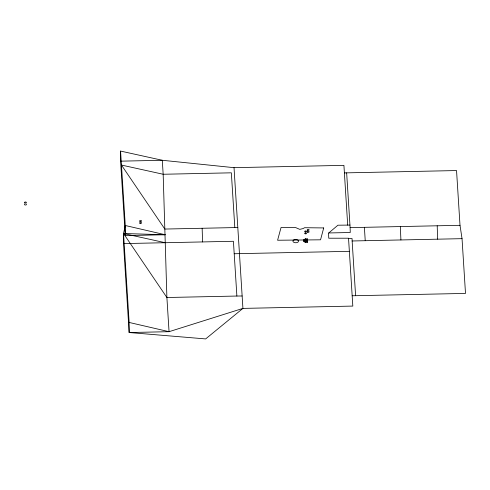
<?xml version="1.0" encoding="UTF-8"?>
<svg xmlns="http://www.w3.org/2000/svg" width="490" height="490" viewBox="0 0 490 490"><rect width="100%" height="100%" fill="white"/><g stroke="black" fill="none" stroke-linecap="round" stroke-linejoin="round"><path stroke-width="0.73" d="M307.322 240.339L307.383 238.887L305.246 238.74L305.05 239.457L305.05 240.192L307.322 240.339L307.383 238.887M305.05 240.192L305.246 238.74M303.739 241.356L303.665 239.916L305.895 239.806L305.968 241.282L303.739 241.356L303.665 240.651L305.895 240.541L305.895 239.806M305.062 240.964L307.279 240.902L307.31 242.385L305.092 242.415L305.062 240.964L305.092 242.415M307.279 241.637L305.062 241.699L307.31 241.65M120.571 151.079L125.275 225.504L123.523 233.516L123.523 243.597L129.146 332.532L169.056 331.687L166.894 297.51L163.17 174.262L162.288 160.279L120.571 151.079L120.571 161.161L162.288 160.279L234.024 167.672L343.919 165.357L347.698 225.1L349.952 225.057M344.397 172.897L456.545 170.557L460.006 225.308L462.039 238.661L465.5 293.418L352.169 295.77M237.809 227.519L164.824 229.057L121.453 165.057L163.17 174.262L231.347 172.823L234.814 227.581M346.651 172.872L350.111 227.63L460.006 225.308M125.275 235.586L165.185 234.747L125.275 225.504L125.275 235.586L120.571 161.161M328.772 232.958L350.258 232.505L350.111 227.63M123.523 243.597L233.418 241.282L236.884 296.04L242.14 295.985M348.549 238.575L352.065 238.544L352.139 240.982L462.039 238.661M234.208 253.753L349.358 251.327M236.884 296.04L166.894 297.51L123.523 233.516L165.185 234.747M347.698 225.1L337.922 225.204L328.588 233.118L328.741 238.214L348.531 238.214L352.818 306.079L242.924 308.4L169.056 331.687L129.146 322.451L123.523 233.516L165.24 242.721M305.05 239.457L307.322 239.604M305.246 239.475L307.383 239.622M303.665 239.916L303.739 240.621L305.968 240.547L305.968 241.282M400.336 226.57L400.912 239.953M364.389 227.323L365.234 240.706M352.139 240.982L355.605 295.733M234.024 167.672L242.924 308.4L205.647 338.921L129.146 332.532L129.146 322.451M437.209 225.792L437.613 239.175M202.15 228.267L202.566 241.931M307.279 240.902L307.31 242.385M26.197 204.116A0.956 0.551 0 0 1 26.123 204.863A0.956 0.551 0 0 1 24.825 204.881A0.956 0.551 0 0 1 24.678 204.14M323.706 227.936L320.546 239.812L277.585 240.241L281.058 227.446L295.74 227.611L299.77 229.369L303.12 228.554L304.553 227.715L323.706 227.936M294.092 239.824L293.559 240.112A2.799 1.617 0 0 0 293.798 242.293A2.799 1.617 0 0 0 297.577 242.348A2.799 1.617 0 0 0 298 240.18L297.497 239.873A2.799 1.617 0 0 0 294.092 239.824M305.068 233.748A0.913 0.527 0 0 0 306.544 233.424A0.913 0.527 0 0 0 305.313 232.848A0.913 0.527 0 0 0 305.068 233.748M305.068 231.831A0.913 0.527 0 0 0 306.544 231.501A0.913 0.527 0 0 0 305.313 230.931A0.913 0.527 0 0 0 305.068 231.831M140.024 223.354A0.956 0.551 0 0 0 141.537 222.962A0.956 0.551 0 0 0 140.195 222.405A0.956 0.551 0 0 0 140.024 223.354M140.024 221.437A0.956 0.551 0 0 0 141.537 221.045A0.956 0.551 0 0 0 140.195 220.482A0.956 0.551 0 0 0 140.024 221.437M307.512 232.199A0.937 0.545 0 0 0 309.08 231.954A0.937 0.545 0 0 0 307.928 231.292A0.937 0.545 0 0 0 307.512 232.199M307.512 230.282A0.937 0.545 0 0 0 309.08 230.031A0.937 0.545 0 0 0 307.928 229.369A0.937 0.545 0 0 0 307.512 230.282M24.892 202.995A0.956 0.551 0 0 0 26.405 202.603A0.956 0.551 0 0 0 25.064 202.039A0.956 0.551 0 0 0 24.892 202.995"/></g></svg>
